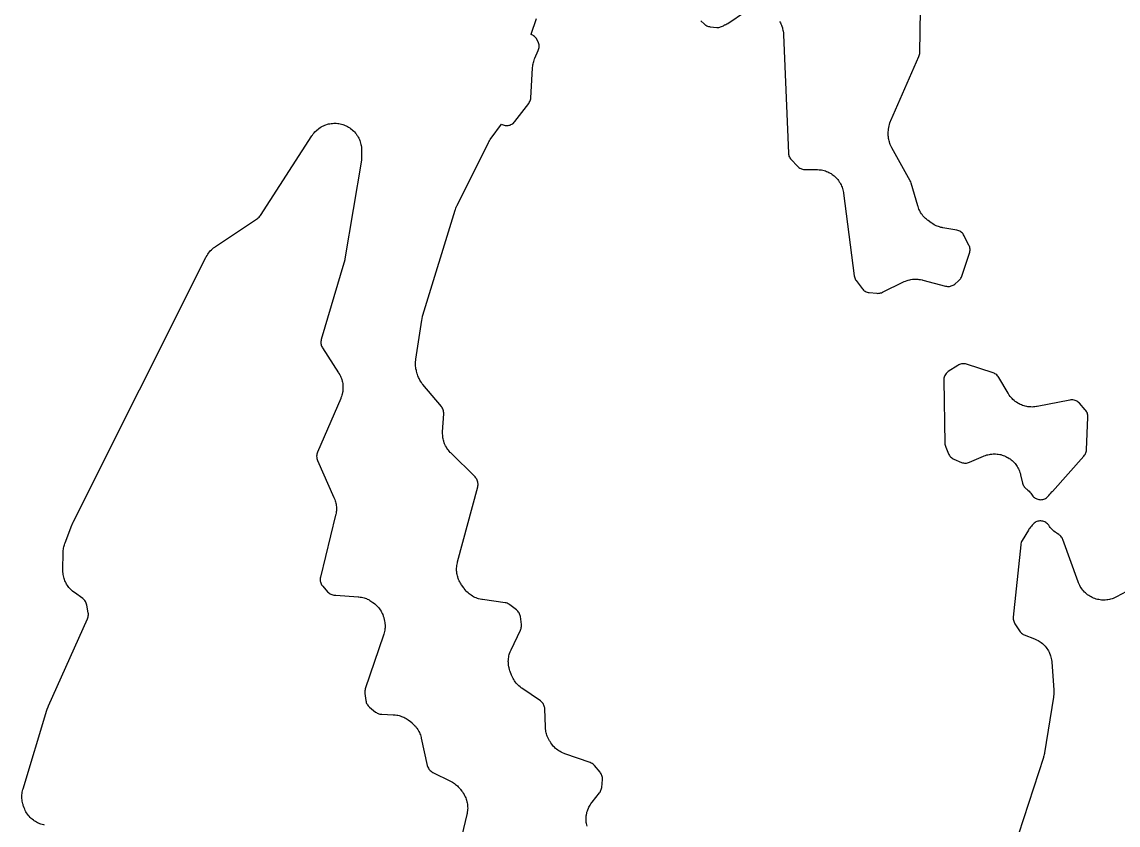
# Model space of a CAD drawing. Header units: millimetres. Extents: x 0 to 194, y 0 to 298.
# Drawn here: x 121.04 to 153.26, y 165.41 to 189.01 of the extents above; entities that cross this region are included whole.
import ezdxf

# ---------------------------------------------------------------- set-up
doc = ezdxf.new("R2010")
doc.units = ezdxf.units.MM
doc.layers.add('CUT', color=7, linetype='CONTINUOUS')

msp = doc.modelspace()

# ---------------------------------------------------------------- linework, layer by layer
at = {"layer": 'CUT'}
for points in [[(137.6529, 165.3791), (137.645, 165.4108), (137.6364, 165.4534), (137.6316, 165.4857), (137.6273, 165.529), (137.6256, 165.5616), (137.6254, 165.6051), (137.6269, 165.6377), (137.631, 165.6811), (137.6356, 165.7133), (137.6438, 165.7561), (137.6515, 165.7878), (137.6638, 165.8295), (137.6746, 165.8603), (137.6909, 165.9007), (137.7045, 165.9303), (137.7247, 165.9689), (137.7411, 165.9971), (137.7649, 166.0336), (137.7904, 166.0688), (137.8036, 166.0862), (138.0183, 166.3549), (138.0354, 166.3785), (138.05, 166.4036), (138.0622, 166.43), (138.0718, 166.4575), (138.0786, 166.4857), (138.0827, 166.5145), (138.104, 166.744), (138.1052, 166.7736), (138.1036, 166.8032), (138.099, 166.8326), (138.0915, 166.8613), (138.0813, 166.8891), (138.0683, 166.9158), (138.0528, 166.9411), (138.0348, 166.9648), (137.8754, 167.1543), (137.8535, 167.1777), (137.8291, 167.1987), (137.8026, 167.2169), (137.7744, 167.2322), (137.7447, 167.2444), (136.999, 167.5045), (136.9771, 167.5128), (136.9337, 167.5305), (136.8912, 167.5505), (136.8603, 167.5671), (136.8201, 167.5914), (136.7911, 167.6111), (136.7537, 167.6394), (136.7268, 167.6621), (136.6926, 167.6942), (136.6682, 167.7195), (136.6375, 167.7549), (136.616, 167.7827), (136.5891, 167.8211), (136.5643, 167.8609), (136.5524, 167.8812), (136.5311, 167.9198), (136.5212, 167.9387), (136.5024, 167.9769), (136.4854, 168.016), (136.474, 168.0459), (136.4608, 168.0864), (136.4524, 168.1172), (136.443, 168.1587), (136.4375, 168.1902), (136.4322, 168.2325), (136.4288, 168.275), (136.4276, 168.2962), (136.4112, 168.821), (136.409, 168.8491), (136.4042, 168.8769), (136.3968, 168.9042), (136.3868, 168.9305), (136.3744, 168.9559), (136.3597, 168.98), (136.3428, 169.0025), (136.3239, 169.0234), (136.303, 169.0425), (136.2805, 169.0594), (135.7391, 169.4289), (135.7207, 169.4422), (135.6845, 169.4697), (135.6497, 169.499), (135.6247, 169.5222), (135.5931, 169.5549), (135.5706, 169.5806), (135.5424, 169.6163), (135.5227, 169.6441), (135.4982, 169.6825), (135.4814, 169.7121), (135.4609, 169.7527), (135.4426, 169.7944), (135.4339, 169.8154), (135.3947, 169.9181), (135.3871, 169.9396), (135.373, 169.9829), (135.3612, 170.0269), (135.3539, 170.0603), (135.3466, 170.1053), (135.3428, 170.1392), (135.34, 170.1847), (135.3397, 170.2189), (135.3415, 170.2644), (135.3447, 170.2985), (135.3511, 170.3436), (135.3576, 170.3771), (135.3686, 170.4213), (135.3785, 170.454), (135.3939, 170.4969), (135.4115, 170.539), (135.4208, 170.5598), (135.6953, 171.1337), (135.7064, 171.1602), (135.715, 171.1876), (135.7209, 171.2157), (135.7241, 171.2442), (135.7245, 171.2729), (135.7222, 171.3015), (135.6924, 171.5327), (135.6871, 171.5617), (135.6791, 171.5902), (135.6683, 171.6176), (135.6548, 171.6439), (135.6389, 171.6688), (135.6205, 171.6919), (135.6, 171.7131), (135.5775, 171.7323), (135.3834, 171.8812), (135.3582, 171.8986), (135.3313, 171.9133), (135.3031, 171.9252), (135.2738, 171.9342), (135.2438, 171.9401), (134.5786, 172.0366), (134.556, 172.0405), (134.511, 172.0493), (134.4666, 172.0605), (134.4338, 172.0705), (134.3907, 172.0862), (134.359, 172.0995), (134.3178, 172.1194), (134.2876, 172.1359), (134.2486, 172.1599), (134.2203, 172.1794), (134.1839, 172.2072), (134.1578, 172.2295), (134.1244, 172.2609), (134.1007, 172.2857), (134.0707, 172.3203), (134.0425, 172.3564), (134.0289, 172.3749), (133.9664, 172.464), (133.9543, 172.4822), (133.931, 172.5191), (133.9095, 172.5571), (133.8948, 172.5863), (133.8771, 172.6262), (133.8653, 172.6567), (133.8516, 172.6982), (133.8428, 172.7297), (133.8331, 172.7723), (133.8274, 172.8045), (133.822, 172.8478), (133.8194, 172.8804), (133.8182, 172.9241), (133.8188, 172.9568), (133.8218, 173.0004), (133.8256, 173.0328), (133.8328, 173.0759), (133.842, 173.1186), (133.8472, 173.1398), (134.4394, 175.3456), (134.4455, 175.3736), (134.4489, 175.4021), (134.4496, 175.4307), (134.4475, 175.4593), (134.4427, 175.4876), (134.4352, 175.5153), (134.4252, 175.5421), (134.4126, 175.5679), (134.3976, 175.5923), (134.3803, 175.6152), (134.361, 175.6363), (133.648, 176.3439), (133.6333, 176.3592), (133.6047, 176.3904), (133.5775, 176.423), (133.5584, 176.4483), (133.5344, 176.4832), (133.5177, 176.5102), (133.4972, 176.5473), (133.4831, 176.5757), (133.4661, 176.6145), (133.4548, 176.6442), (133.4415, 176.6844), (133.433, 176.715), (133.4236, 176.7563), (133.418, 176.7875), (133.4125, 176.8295), (133.4099, 176.8612), (133.4084, 176.9035), (133.4089, 176.9458), (133.4096, 176.967), (133.4406, 177.4963), (133.441, 177.5246), (133.4386, 177.5529), (133.4336, 177.5807), (133.426, 177.608), (133.4159, 177.6344), (133.4033, 177.6598), (133.3883, 177.6839), (133.3712, 177.7064), (132.8269, 178.3567), (132.812, 178.3755), (132.7833, 178.4138), (132.7566, 178.4535), (132.7383, 178.4843), (132.716, 178.5267), (132.701, 178.5592), (132.6834, 178.6037), (132.6681, 178.6491), (132.6611, 178.672), (132.6418, 178.7413), (132.6361, 178.7643), (132.6258, 178.8107), (132.618, 178.8575), (132.614, 178.8928), (132.6111, 178.9402), (132.6109, 178.9758), (132.613, 179.0232), (132.6177, 179.0705), (132.6206, 179.094), (132.7963, 180.2473), (132.8025, 180.2799), (132.821, 180.3605), (132.8295, 180.3924), (133.7791, 183.4798), (133.7849, 183.4974), (133.7972, 183.5323), (133.811, 183.5667), (133.8261, 183.6004), (133.8341, 183.6172), (134.7577, 185.4674), (134.7665, 185.484), (134.7846, 185.5168), (134.804, 185.5488), (134.8248, 185.58), (134.8355, 185.5954), (135.1356, 186.0071), (135.1604, 185.9933), (135.1875, 185.9815), (135.2156, 185.9724), (135.2445, 185.9662), (135.2739, 185.9628), (135.3034, 185.9623), (135.3328, 185.9647), (135.3619, 185.97), (135.3903, 185.9782), (135.4178, 185.9891), (135.444, 186.0026), (135.4688, 186.0187), (135.4919, 186.0371), (135.5131, 186.0577), (135.5321, 186.0803), (135.9396, 186.615), (135.9564, 186.6394), (135.9707, 186.6654), (135.9823, 186.6926), (135.9912, 186.7209), (135.9973, 186.7498), (136.0005, 186.7793), (136.0516, 187.6508), (136.0532, 187.6707), (136.0573, 187.7104), (136.0632, 187.7499), (136.0689, 187.7793), (136.0782, 187.8181), (136.0865, 187.8468), (136.0992, 187.8847), (136.1136, 187.9219), (136.1213, 187.9403), (136.2207, 188.1669), (136.2311, 188.1942), (136.2388, 188.2223), (136.2438, 188.2511), (136.2459, 188.2803), (136.2452, 188.3095), (136.2416, 188.3385), (136.2352, 188.367), (136.2261, 188.3948), (136.2143, 188.4215), (136.1801, 188.4901), (136.1655, 188.516), (136.1484, 188.5403), (136.129, 188.5628), (136.1075, 188.5833), (136.0841, 188.6016), (136.059, 188.6174), (136.0324, 188.6307), (136.0071, 188.6403), (136.0105, 188.6512), (136.1632, 189.1092)], [(140.9981, 189.038), (141.1001, 188.944), (141.1214, 188.9261), (141.1444, 188.9102), (141.1687, 188.8965), (141.1942, 188.8852), (141.2206, 188.8762), (141.2477, 188.8698), (141.2753, 188.8659), (141.4644, 188.8481), (141.4935, 188.8468), (141.5226, 188.8483), (141.5514, 188.8526), (141.5797, 188.8597), (141.6071, 188.8696), (141.6335, 188.882), (141.6585, 188.8969), (141.6948, 188.921), (141.709, 188.9247), (141.7364, 188.9348), (141.7628, 188.9476), (141.7878, 188.9629), (142.3082, 189.3169)], [(143.3124, 189.0151), (143.334, 188.9776), (143.3488, 188.9488), (143.3666, 188.9094), (143.3786, 188.8793), (143.3926, 188.8383), (143.4016, 188.8072), (143.4116, 188.7651), (143.4175, 188.7332), (143.4234, 188.6904), (143.4273, 188.6473), (143.4287, 188.6257), (143.5706, 185.155), (143.5734, 185.1245), (143.5793, 185.0945), (143.5882, 185.0653), (143.6, 185.0371), (143.6147, 185.0103), (143.632, 184.9851), (143.6517, 184.9618), (143.8337, 184.7681), (143.8555, 184.7472), (143.8792, 184.7286), (143.9047, 184.7125), (143.9317, 184.6989), (143.9598, 184.6882), (143.989, 184.6804), (144.0187, 184.6755), (144.0488, 184.6736), (144.406, 184.6695), (144.4274, 184.6687), (144.4702, 184.6662), (144.5129, 184.6616), (144.5446, 184.6567), (144.5866, 184.648), (144.6177, 184.6401), (144.6587, 184.6275), (144.689, 184.6166), (144.7286, 184.6002), (144.7576, 184.5865), (144.7955, 184.5664), (144.8231, 184.55), (144.8589, 184.5264), (144.8848, 184.5074), (144.9182, 184.4805), (144.9422, 184.4591), (144.9729, 184.4291), (144.9948, 184.4056), (145.0224, 184.3728), (145.0419, 184.3473), (145.0664, 184.3121), (145.0834, 184.2848), (145.1043, 184.2474), (145.1187, 184.2186), (145.1359, 184.1794), (145.1475, 184.1494), (145.161, 184.1087), (145.1696, 184.0778), (145.1791, 184.036), (145.1867, 183.9938), (145.1899, 183.9726), (145.5046, 181.547), (145.51, 181.5169), (145.5186, 181.4874), (145.5301, 181.459), (145.5444, 181.4319), (145.5615, 181.4064), (145.7342, 181.1745), (145.7541, 181.1504), (145.7765, 181.1286), (145.801, 181.1091), (145.8274, 181.0924), (145.8554, 181.0785), (145.8847, 181.0675), (145.915, 181.0597), (145.9459, 181.0551), (146.1714, 181.0333), (146.1989, 181.0319), (146.2265, 181.0331), (146.2538, 181.0367), (146.2807, 181.0429), (146.3068, 181.0515), (146.3321, 181.0625), (146.9521, 181.3659), (146.973, 181.3755), (147.0151, 181.3935), (147.0582, 181.4094), (147.091, 181.4196), (147.1354, 181.431), (147.1691, 181.4379), (147.2145, 181.4447), (147.2487, 181.4481), (147.2945, 181.4502), (147.3289, 181.4501), (147.3747, 181.4476), (147.4088, 181.4439), (147.4541, 181.4368), (147.499, 181.4273), (147.5213, 181.422), (148.1902, 181.2449), (148.218, 181.2389), (148.2462, 181.2356), (148.2746, 181.235), (148.303, 181.2371), (148.331, 181.2418), (148.3585, 181.2492), (148.3851, 181.2591), (148.4107, 181.2716), (148.435, 181.2864), (148.4578, 181.3034), (148.5721, 181.3976), (148.5928, 181.4163), (148.6116, 181.4369), (148.6284, 181.459), (148.6432, 181.4827), (148.6556, 181.5076), (148.6657, 181.5336), (148.894, 182.2128), (148.902, 182.2413), (148.9072, 182.2704), (148.9095, 182.2999), (148.9089, 182.3294), (148.9054, 182.3588), (148.899, 182.3877), (148.8898, 182.4158), (148.8778, 182.4428), (148.7367, 182.7244), (148.7214, 182.7513), (148.7034, 182.7765), (148.6829, 182.7998), (148.6601, 182.8208), (148.6353, 182.8393), (148.6086, 182.8552), (148.5805, 182.8682), (148.5512, 182.8783), (148.521, 182.8853), (148.1091, 182.9585), (148.0891, 182.9625), (148.0493, 182.9715), (148.0099, 182.9822), (147.9808, 182.9916), (147.9426, 183.0059), (147.9145, 183.0178), (147.8777, 183.0355), (147.8508, 183.05), (147.8157, 183.071), (147.7817, 183.0935), (147.7649, 183.1051), (147.6777, 183.1686), (147.6609, 183.1815), (147.6278, 183.2081), (147.596, 183.2362), (147.5732, 183.2583), (147.5442, 183.2893), (147.5236, 183.3135), (147.4977, 183.347), (147.4794, 183.373), (147.4568, 183.4089), (147.4411, 183.4365), (147.4219, 183.4743), (147.4088, 183.5033), (147.3933, 183.5428), (147.3796, 183.5829), (147.3733, 183.6032), (147.1798, 184.2734), (147.1684, 184.3056), (147.1535, 184.3364), (146.6092, 185.3115), (146.5991, 185.3307), (146.5798, 185.3696), (146.5623, 185.4094), (146.5507, 185.4398), (146.5373, 185.4811), (146.5286, 185.5125), (146.5192, 185.5549), (146.5137, 185.5869), (146.5083, 185.63), (146.5059, 185.6625), (146.5048, 185.7059), (146.5057, 185.7493), (146.5067, 185.771), (146.5107, 185.8268), (146.5132, 185.8524), (146.5197, 185.9034), (146.5292, 185.954), (146.5384, 185.9914), (146.5536, 186.0405), (146.5715, 186.0887), (146.5811, 186.1125), (147.4066, 187.994), (147.4171, 188.0217), (147.4249, 188.0503), (147.4298, 188.0795), (147.4318, 188.109), (147.4546, 189.3559)], [(121.7055, 165.4071), (121.6849, 165.4119), (121.6441, 165.4224), (121.6038, 165.4348), (121.5741, 165.4455), (121.5351, 165.4616), (121.5065, 165.4751), (121.4692, 165.4948), (121.442, 165.5108), (121.4068, 165.534), (121.3812, 165.5525), (121.3482, 165.5788), (121.3196, 165.6039), (121.2876, 165.635), (121.2581, 165.6666), (121.2279, 165.7025), (121.2067, 165.7306), (121.1805, 165.7695), (121.1623, 165.7996), (121.1402, 165.841), (121.1253, 165.8728), (121.1077, 165.9163), (121.0923, 165.9606), (121.0852, 165.983), (121.0775, 166.0097), (121.072, 166.0305), (121.062, 166.0724), (121.0541, 166.1147), (121.0497, 166.1466), (121.0458, 166.1895), (121.0445, 166.2217), (121.0447, 166.2647), (121.0464, 166.2969), (121.0508, 166.3397), (121.0556, 166.3716), (121.064, 166.4138), (121.0744, 166.4555), (121.0802, 166.4763), (121.7769, 168.7874), (121.7862, 168.815), (121.8116, 168.8829), (121.8226, 168.9098), (122.9718, 171.4696), (122.9826, 171.4974), (122.9906, 171.5261), (122.9958, 171.5555), (122.998, 171.5853), (122.9972, 171.6152), (122.9935, 171.6448), (122.9529, 171.8739), (122.9464, 171.9022), (122.9372, 171.9298), (122.9254, 171.9564), (122.9111, 171.9817), (122.8944, 172.0055), (122.8755, 172.0276), (122.8545, 172.0478), (122.8317, 172.0658), (122.5865, 172.2407), (122.5691, 172.2537), (122.535, 172.2807), (122.5022, 172.3092), (122.4787, 172.3318), (122.4488, 172.3634), (122.4276, 172.3881), (122.4009, 172.4224), (122.3821, 172.4491), (122.3589, 172.4858), (122.3428, 172.5142), (122.3232, 172.553), (122.3099, 172.5827), (122.2942, 172.6233), (122.2838, 172.6542), (122.2721, 172.696), (122.2648, 172.7278), (122.2571, 172.7706), (122.2529, 172.8029), (122.2494, 172.8462), (122.248, 172.8897), (122.2478, 172.9114), (122.2557, 173.4133), (122.2565, 173.4331), (122.2589, 173.4726), (122.263, 173.512), (122.2673, 173.5414), (122.2749, 173.5803), (122.2819, 173.6092), (122.2928, 173.6472), (122.3054, 173.6848), (122.3122, 173.7034), (122.5102, 174.2167), (122.5185, 174.2367), (122.5404, 174.2863), (122.5497, 174.3059), (126.4504, 182.0879), (126.4613, 182.1083), (126.4842, 182.1487), (126.5092, 182.1878), (126.5294, 182.2161), (126.5582, 182.2524), (126.5812, 182.2785), (126.6136, 182.3117), (126.6392, 182.3352), (126.6749, 182.3649), (126.712, 182.3927), (126.731, 182.4061), (127.9666, 183.2338), (127.991, 183.252), (128.0134, 183.2726), (128.0336, 183.2953), (128.0514, 183.3199), (129.569, 185.6618), (129.5815, 185.6801), (129.6075, 185.7162), (129.6353, 185.7509), (129.6573, 185.7759), (129.6883, 185.8077), (129.7127, 185.8304), (129.7467, 185.859), (129.7733, 185.8791), (129.8099, 185.9042), (129.8383, 185.9217), (129.8773, 185.943), (129.9072, 185.9576), (129.9481, 185.975), (129.9794, 185.9865), (130.0218, 185.9998), (130.054, 186.0082), (130.0975, 186.0173), (130.1311, 186.0225), (130.1739, 186.0272), (130.2087, 186.0293), (130.2526, 186.0298), (130.2846, 186.0285), (130.3276, 186.0248), (130.3597, 186.0205), (130.4021, 186.0127), (130.4336, 186.0054), (130.4752, 185.9935), (130.5058, 185.9832), (130.546, 185.9674), (130.5755, 185.9541), (130.614, 185.9346), (130.6421, 185.9186), (130.6786, 185.8954), (130.705, 185.8768), (130.7391, 185.8502), (130.7636, 185.8292), (130.795, 185.7995), (130.8174, 185.7761), (130.8458, 185.7436), (130.8658, 185.7182), (130.891, 185.6831), (130.9085, 185.6559), (130.9301, 185.6185), (130.945, 185.5898), (130.9629, 185.5505), (130.975, 185.5205), (130.9891, 185.4797), (130.9981, 185.4486), (131.0083, 185.4066), (131.0143, 185.3748), (131.0204, 185.3321), (131.0244, 185.2891), (131.0259, 185.2676), (131.0292, 185.1929), (131.0285, 185.1515), (131.0278, 185.109), (131.0274, 185.0891), (131.0256, 184.9834), (131.0238, 184.9674), (131.0205, 184.944), (130.5352, 182.0429), (130.5299, 182.0161), (130.5145, 181.9497), (130.5076, 181.9233), (129.8439, 179.6757), (129.8371, 179.6479), (129.833, 179.6196), (129.8316, 179.591), (129.833, 179.5624), (129.8371, 179.534), (129.8438, 179.5062), (129.8532, 179.4792), (129.8651, 179.4531), (129.8794, 179.4283), (130.3501, 178.6974), (130.3616, 178.6786), (130.3836, 178.6404), (130.4037, 178.6011), (130.4174, 178.571), (130.4336, 178.53), (130.4442, 178.4987), (130.4563, 178.4563), (130.4638, 178.4241), (130.4716, 178.3807), (130.476, 178.3479), (130.4796, 178.3039), (130.4806, 178.2709), (130.4799, 178.2268), (130.4777, 178.1938), (130.4727, 178.15), (130.4673, 178.1174), (130.458, 178.0743), (130.4495, 178.0424), (130.436, 178.0004), (130.4205, 177.9591), (130.4122, 177.9386), (129.7307, 176.3654), (129.7199, 176.3363), (129.7121, 176.3063), (129.7074, 176.2756), (129.706, 176.2446), (129.7077, 176.2137), (129.7127, 176.1831), (129.7208, 176.1531), (129.7319, 176.1241), (130.2155, 175.0377), (130.2237, 175.0182), (130.2391, 174.9788), (130.2526, 174.9387), (130.2613, 174.9082), (130.2709, 174.867), (130.2767, 174.8358), (130.2825, 174.7939), (130.2853, 174.7623), (130.2871, 174.7201), (130.287, 174.6883), (130.2848, 174.6461), (130.2817, 174.6145), (130.2755, 174.5727), (130.2674, 174.5312), (130.2629, 174.5105), (129.8191, 172.6952), (129.8136, 172.6666), (129.8108, 172.6377), (129.8109, 172.6086), (129.8138, 172.5796), (129.8195, 172.5511), (129.828, 172.5232), (129.839, 172.4963), (129.8527, 172.4706), (129.8687, 172.4464), (129.8871, 172.4238), (130.029, 172.2654), (130.0506, 172.2436), (130.0744, 172.2241), (130.1001, 172.2071), (130.1274, 172.1929), (130.1559, 172.1815), (130.1855, 172.1731), (130.2158, 172.1678), (130.2465, 172.1656), (130.2472, 172.1656), (130.2667, 172.1632), (130.9273, 172.1149), (130.9478, 172.113), (130.9886, 172.1081), (131.0292, 172.1013), (131.0594, 172.0949), (131.0992, 172.0845), (131.1286, 172.0753), (131.1673, 172.0613), (131.1958, 172.0495), (131.2331, 172.032), (131.2521, 172.022), (131.2553, 172.02), (131.2737, 172.0079), (131.3588, 171.949), (131.3771, 171.9356), (131.4131, 171.9079), (131.4476, 171.8785), (131.4723, 171.8551), (131.5037, 171.8223), (131.5259, 171.7966), (131.5538, 171.7608), (131.5733, 171.733), (131.5975, 171.6946), (131.6141, 171.6649), (131.6343, 171.6243), (131.6478, 171.5931), (131.6638, 171.5506), (131.6776, 171.5074), (131.684, 171.4856), (131.6885, 171.4684), (131.6936, 171.447), (131.7028, 171.4041), (131.7098, 171.3608), (131.7135, 171.3281), (131.7163, 171.2843), (131.7168, 171.2514), (131.7153, 171.2075), (131.7125, 171.1747), (131.7068, 171.1312), (131.7009, 171.0989), (131.6909, 171.0561), (131.6788, 171.0139), (131.6723, 170.993), (131.1352, 169.4094), (131.1274, 169.3822), (131.1221, 169.3543), (131.1196, 169.3261), (131.1197, 169.2978), (131.1224, 169.2697), (131.1522, 169.0655), (131.1575, 169.0382), (131.1653, 169.0114), (131.1756, 168.9855), (131.1882, 168.9607), (131.2031, 168.9371), (131.2201, 168.915), (131.2391, 168.8946), (131.2598, 168.8761), (131.4393, 168.7302), (131.4616, 168.7137), (131.4853, 168.6994), (131.5102, 168.6873), (131.5361, 168.6775), (131.5628, 168.6702), (131.5901, 168.6654), (131.6177, 168.6632), (131.9524, 168.6511), (131.9737, 168.6498), (132.0161, 168.6462), (132.0584, 168.6407), (132.0898, 168.635), (132.1314, 168.6255), (132.1621, 168.6168), (132.2026, 168.6034), (132.2324, 168.5919), (132.2714, 168.5747), (132.3, 168.5605), (132.3372, 168.5397), (132.3643, 168.5228), (132.3993, 168.4985), (132.4332, 168.4727), (132.4498, 168.4593), (132.5101, 168.4086), (132.5258, 168.3947), (132.5567, 168.3662), (132.5862, 168.3362), (132.6073, 168.3128), (132.6338, 168.2802), (132.6526, 168.2549), (132.676, 168.2199), (132.6923, 168.193), (132.7124, 168.156), (132.7261, 168.1276), (132.7426, 168.089), (132.7536, 168.0594), (132.7665, 168.0194), (132.7774, 167.9788), (132.7824, 167.9584), (132.9576, 167.1626), (132.9655, 167.1338), (132.9761, 167.1059), (132.9895, 167.0792), (133.0055, 167.054), (133.0239, 167.0306), (133.0445, 167.009), (133.0672, 166.9896), (133.0917, 166.9726), (133.1178, 166.9581), (133.6422, 166.6991), (133.6606, 166.6895), (133.6968, 166.6695), (133.7321, 166.6478), (133.7578, 166.6304), (133.7909, 166.6055), (133.8149, 166.5858), (133.8456, 166.5581), (133.8676, 166.5362), (133.8957, 166.5057), (133.9222, 166.474), (133.9352, 166.4578), (133.9773, 166.4027), (133.9902, 166.3848), (134.0153, 166.3484), (134.0385, 166.3108), (134.0545, 166.2818), (134.0739, 166.2421), (134.087, 166.2117), (134.1025, 166.1703), (134.1125, 166.1388), (134.1238, 166.096), (134.1307, 166.0637), (134.1377, 166.02), (134.1414, 165.9871), (134.1442, 165.943), (134.1446, 165.9099), (134.143, 165.8657), (134.1402, 165.8327), (134.1342, 165.789), (134.1262, 165.7455), (134.1216, 165.7239), (133.9745, 165.1031)], [(153.9504, 172.5037), (153.2162, 172.115), (153.1961, 172.105), (153.1556, 172.0861), (153.1141, 172.0691), (153.0824, 172.058), (153.0394, 172.0453), (153.0068, 172.0374), (152.9627, 172.029), (152.9295, 172.0244), (152.8848, 172.0204), (152.8513, 172.0191), (152.8065, 172.0197), (152.773, 172.0217), (152.7284, 172.0267), (152.6953, 172.0321), (152.6515, 172.0414), (152.619, 172.0501), (152.5763, 172.0638), (152.5421, 172.0767), (152.5006, 172.0947), (152.4668, 172.1115), (152.4269, 172.1339), (152.3979, 172.1522), (152.3605, 172.1785), (152.3336, 172.1996), (152.299, 172.2296), (152.2744, 172.2533), (152.2431, 172.2867), (152.2209, 172.3128), (152.1931, 172.3491), (152.1738, 172.3774), (152.1498, 172.4163), (152.1334, 172.4464), (152.1136, 172.4876), (152.0958, 172.5297), (152.0875, 172.551), (151.6367, 173.7964), (151.6259, 173.8224), (151.6126, 173.8473), (151.5971, 173.8708), (151.5795, 173.8928), (151.5599, 173.913), (151.5385, 173.9313), (151.5154, 173.9475), (151.4651, 173.9795), (151.4466, 173.9919), (151.4102, 174.0176), (151.3751, 174.0451), (151.3499, 174.067), (151.3177, 174.0978), (151.2948, 174.1221), (151.2658, 174.156), (151.2454, 174.1824), (151.2218, 174.2161), (151.2033, 174.24), (151.1825, 174.2619), (151.1596, 174.2816), (151.1349, 174.2989), (151.1085, 174.3137), (151.0808, 174.3256), (151.052, 174.3348), (151.0224, 174.341), (150.9924, 174.3442), (150.9622, 174.3443), (150.9321, 174.3415), (150.9025, 174.3356), (150.8736, 174.3267), (150.8457, 174.315), (150.8192, 174.3006), (150.7942, 174.2836), (150.7711, 174.2641), (150.7501, 174.2424), (150.7314, 174.2187), (150.7134, 174.1935), (150.686, 174.1588), (150.6551, 174.1233), (150.6378, 174.1016), (150.6227, 174.0784), (150.4389, 173.7665), (150.424, 173.7378), (150.4123, 173.7077), (150.4039, 173.6766), (150.3989, 173.6447), (150.1812, 171.5126), (150.1797, 171.4835), (150.181, 171.4545), (150.185, 171.4257), (150.1919, 171.3974), (150.2014, 171.3699), (150.2136, 171.3435), (150.2283, 171.3184), (150.3605, 171.1154), (150.3787, 171.0904), (150.3994, 171.0674), (150.4223, 171.0466), (150.4473, 171.0283), (150.474, 171.0127), (150.5022, 170.9999), (150.8026, 170.8819), (150.8237, 170.8729), (150.8655, 170.854), (150.9063, 170.833), (150.936, 170.8157), (150.9744, 170.7906), (151.0022, 170.7704), (151.0378, 170.7415), (151.0634, 170.7186), (151.096, 170.6862), (151.1191, 170.6608), (151.1481, 170.6253), (151.1685, 170.5977), (151.1939, 170.5594), (151.2113, 170.5298), (151.2326, 170.4892), (151.247, 170.458), (151.264, 170.4154), (151.2751, 170.3828), (151.2877, 170.3387), (151.2955, 170.3052), (151.3035, 170.2601), (151.3093, 170.2146), (151.3116, 170.1918), (151.3721, 169.3791), (151.3733, 169.3528), (151.3741, 169.3002), (151.3719, 169.2477), (151.3666, 169.1954), (151.3632, 169.1693), (151.0996, 167.5322), (151.0965, 167.515), (151.0897, 167.4809), (151.0815, 167.447), (151.072, 167.4134), (151.0669, 167.3967), (150.0381, 164.2356)]]:
    msp.add_lwpolyline(points, dxfattribs=at)
msp.add_lwpolyline([(152.3153, 176.3505), (152.3237, 176.3788), (152.3292, 176.4077), (152.332, 176.437), (152.3735, 177.3955), (152.3734, 177.4246), (152.3704, 177.4536), (152.3646, 177.4821), (152.3561, 177.51), (152.3449, 177.5369), (152.3312, 177.5626), (152.315, 177.5868), (152.2966, 177.6094), (152.1224, 177.8025), (152.1005, 177.8244), (152.0765, 177.8439), (152.0507, 177.8608), (152.0232, 177.875), (151.9944, 177.8862), (151.9646, 177.8945), (151.9342, 177.8996), (151.9033, 177.9016), (151.8724, 177.9004), (151.8419, 177.896), (150.8857, 177.7085), (150.863, 177.7046), (150.8175, 177.6981), (150.7716, 177.6939), (150.7372, 177.6925), (150.6911, 177.693), (150.6567, 177.6951), (150.611, 177.7004), (150.577, 177.706), (150.532, 177.7159), (150.4988, 177.7249), (150.455, 177.7393), (150.4229, 177.7518), (150.3809, 177.7706), (150.3502, 177.7862), (150.3103, 177.8092), (150.2716, 177.8342), (150.2557, 177.8451), (150.2394, 177.8575), (150.2035, 177.8863), (150.1689, 177.9171), (150.1443, 177.9415), (150.1131, 177.9757), (150.091, 178.0024), (150.0635, 178.0396), (150.038, 178.0782), (150.0257, 178.0978), (149.7503, 178.5635), (149.7332, 178.5892), (149.7136, 178.613), (149.6917, 178.6347), (149.6676, 178.654), (149.6417, 178.6708), (149.6143, 178.6848), (149.5855, 178.6959), (148.8086, 178.9506), (148.7798, 178.9584), (148.7504, 178.9634), (148.7206, 178.9655), (148.6908, 178.9645), (148.6613, 178.9606), (148.6322, 178.9538), (148.604, 178.9442), (148.5769, 178.9318), (148.5511, 178.9167), (148.2708, 178.7338), (148.2463, 178.716), (148.2237, 178.6957), (148.2032, 178.6733), (148.1852, 178.649), (148.1696, 178.6229), (148.1568, 178.5954), (148.1468, 178.5668), (148.1398, 178.5373), (148.1358, 178.5072), (148.1348, 178.4769), (148.17, 176.625), (148.1719, 176.5968), (148.1764, 176.5689), (148.1835, 176.5415), (148.1932, 176.5149), (148.2744, 176.3209), (148.287, 176.2945), (148.3022, 176.2693), (148.3197, 176.2458), (148.3395, 176.2241), (148.3613, 176.2044), (148.3849, 176.187), (148.4101, 176.1719), (148.4366, 176.1594), (148.6612, 176.0667), (148.6895, 176.0566), (148.7188, 176.0494), (148.7485, 176.0452), (148.7786, 176.044), (148.8086, 176.0458), (148.8383, 176.0506), (148.8674, 176.0584), (148.8956, 176.069), (149.3013, 176.2459), (149.3215, 176.2541), (149.3622, 176.2695), (149.4036, 176.283), (149.4351, 176.2916), (149.4777, 176.301), (149.5098, 176.3064), (149.5531, 176.3117), (149.5856, 176.314), (149.6292, 176.3151), (149.6618, 176.3143), (149.7053, 176.3111), (149.7376, 176.3071), (149.7806, 176.2997), (149.8124, 176.2926), (149.8545, 176.2812), (149.8855, 176.271), (149.9262, 176.2555), (149.9561, 176.2424), (149.9951, 176.2231), (150.0236, 176.2072), (150.0606, 176.1841), (150.0874, 176.1655), (150.122, 176.139), (150.1469, 176.1179), (150.1787, 176.0882), (150.2015, 176.0648), (150.2303, 176.0321), (150.2506, 176.0066), (150.2762, 175.9713), (150.294, 175.9439), (150.316, 175.9063), (150.331, 175.8774), (150.3493, 175.8378), (150.3615, 175.8076), (150.3758, 175.7664), (150.3881, 175.7246), (150.3938, 175.7036), (150.4543, 175.4544), (150.4624, 175.427), (150.473, 175.4005), (150.4861, 175.3752), (150.5015, 175.3512), (150.5191, 175.3287), (150.5388, 175.3081), (150.5604, 175.2894), (150.5606, 175.2893), (150.5776, 175.2752), (150.6109, 175.2462), (150.6428, 175.2156), (150.6656, 175.1915), (150.6943, 175.1579), (150.7146, 175.1317), (150.7386, 175.0974), (150.7565, 175.0742), (150.7765, 175.0529), (150.7986, 175.0337), (150.8224, 175.0167), (150.8478, 175.0021), (150.8744, 174.9901), (150.9021, 174.9807), (150.9306, 174.974), (150.9596, 174.9702), (150.9888, 174.9691), (151.018, 174.971), (151.0469, 174.9757), (151.0752, 174.9831), (151.1026, 174.9933), (151.1289, 175.0061), (151.1539, 175.0214), (151.1772, 175.0391), (151.1987, 175.059), (151.2181, 175.0808), (151.2281, 175.0946), (151.2283, 175.0945), (151.2524, 175.1274), (151.2804, 175.1621), (151.3113, 175.1966), (151.3192, 175.2052), (151.323, 175.2092), (151.328, 175.2147), (152.2557, 176.2498), (152.2742, 176.2726), (152.2904, 176.2972), (152.3042, 176.3233)], close=True, dxfattribs=at)

doc.saveas('drawing.dxf')
